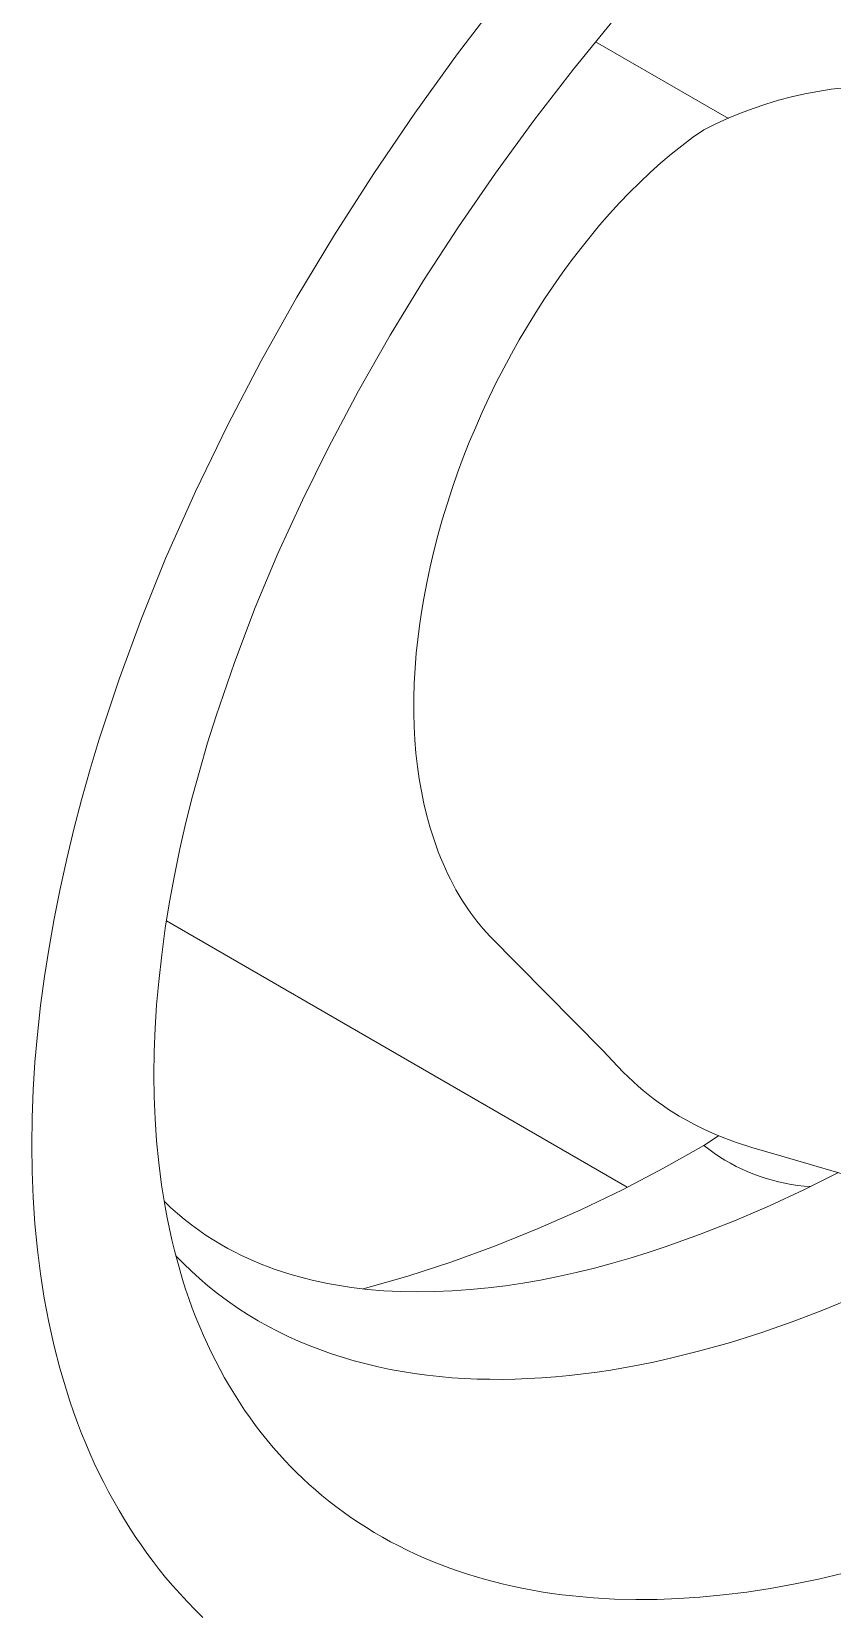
# Model space of a CAD drawing. Header units: millimetres. Extents: x -209 to 4251, y 50 to 3279.
# Drawn here: x 2612.8 to 2656.4, y 1542.9 to 1629.1 of the extents above; entities that cross this region are included whole.
import ezdxf

# ---------------------------------------------------------------- set-up
doc = ezdxf.new("R2010")
doc.units = ezdxf.units.MM
doc.layers.add('ZANO_R', color=7, linetype='Continuous', lineweight=0)

msp = doc.modelspace()

# ---------------------------------------------------------------- linework, layer by layer
at = {"layer": 'ZANO_R'}
for p, q in [((2635.954, 1627.929), (2638.365, 1631.091)), ((2642.269, 1627.094), (2644.506, 1629.838)), ((2643.467, 1628.583), (2650.699, 1624.407)), ((2633.629, 1624.703), (2635.954, 1627.929)), ((2640.107, 1624.291), (2642.269, 1627.094)), ((2655.575, 1625.883), (2656.298, 1625.994)), ((2656.298, 1625.994), (2657.025, 1626.081)), ((2652.039, 1624.959), (2652.733, 1625.192)), ((2652.733, 1625.192), (2653.434, 1625.401)), ((2653.434, 1625.401), (2654.142, 1625.586)), ((2654.142, 1625.586), (2654.856, 1625.746)), ((2654.856, 1625.746), (2655.575, 1625.883)), ((2631.394, 1621.415), (2633.629, 1624.703)), ((2638.02, 1621.431), (2640.107, 1624.291)), ((2650.011, 1624.121), (2650.678, 1624.424)), ((2650.678, 1624.424), (2651.354, 1624.703)), ((2651.354, 1624.703), (2652.039, 1624.959)), ((2648.163, 1622.924), (2648.753, 1623.37)), ((2648.753, 1623.37), (2649.356, 1623.796)), ((2649.356, 1623.796), (2650.011, 1624.121)), ((2647.586, 1622.462), (2648.163, 1622.924)), ((2646.441, 1621.464), (2647.022, 1621.984)), ((2647.022, 1621.984), (2647.586, 1622.462)), ((2629.255, 1618.074), (2631.394, 1621.415)), ((2636.012, 1618.515), (2638.02, 1621.431)), ((2645.32, 1620.379), (2645.874, 1620.929)), ((2645.874, 1620.929), (2646.441, 1621.464)), ((2644.78, 1619.816), (2645.32, 1620.379)), ((2643.692, 1618.599), (2644.229, 1619.214)), ((2644.229, 1619.214), (2644.78, 1619.816)), ((2634.113, 1615.588), (2636.012, 1618.515)), ((2643.168, 1617.973), (2643.692, 1618.599)), ((2627.213, 1614.673), (2629.255, 1618.074)), ((2642.144, 1616.662), (2642.659, 1617.335)), ((2642.659, 1617.335), (2643.168, 1617.973)), ((2641.644, 1615.978), (2642.144, 1616.662)), ((2641.158, 1615.284), (2641.644, 1615.978)), ((2632.296, 1612.609), (2634.113, 1615.588)), ((2640.686, 1614.581), (2641.158, 1615.284)), ((2625.27, 1611.215), (2627.213, 1614.673)), ((2640.216, 1613.848), (2640.686, 1614.581)), ((2639.319, 1612.356), (2639.76, 1613.106)), ((2639.76, 1613.106), (2640.216, 1613.848)), ((2630.567, 1609.578), (2632.296, 1612.609)), ((2638.892, 1611.597), (2639.319, 1612.356)), ((2638.472, 1610.815), (2638.892, 1611.597)), ((2623.432, 1607.7), (2625.27, 1611.215)), ((2638.068, 1610.026), (2638.472, 1610.815)), ((2628.929, 1606.498), (2630.567, 1609.578)), ((2637.679, 1609.229), (2638.068, 1610.026)), ((2637.305, 1608.425), (2637.679, 1609.229)), ((2636.944, 1607.607), (2637.305, 1608.425)), ((2621.692, 1604.1), (2623.432, 1607.7)), ((2636.599, 1606.783), (2636.944, 1607.607)), ((2627.513, 1603.632), (2628.929, 1606.498)), ((2636.271, 1605.952), (2636.599, 1606.783)), ((2635.96, 1605.114), (2636.271, 1605.952)), ((2635.665, 1604.271), (2635.96, 1605.114)), ((2620.071, 1600.446), (2621.692, 1604.1)), ((2626.184, 1600.726), (2627.513, 1603.632)), ((2635.388, 1603.421), (2635.665, 1604.271)), ((2635.129, 1602.566), (2635.388, 1603.421)), ((2634.887, 1601.706), (2635.129, 1602.566)), ((2634.667, 1600.853), (2634.887, 1601.706)), ((2618.753, 1597.188), (2620.071, 1600.446)), ((2624.947, 1597.779), (2626.184, 1600.726)), ((2634.466, 1599.997), (2634.667, 1600.853)), ((2634.283, 1599.136), (2634.466, 1599.997)), ((2634.119, 1598.271), (2634.283, 1599.136)), ((2623.809, 1594.793), (2624.947, 1597.779)), ((2633.886, 1596.793), (2633.995, 1597.533)), ((2633.995, 1597.533), (2634.119, 1598.271)), ((2617.54, 1593.889), (2618.753, 1597.188)), ((2633.792, 1596.05), (2633.886, 1596.793)), ((2633.714, 1595.306), (2633.792, 1596.05)), ((2633.647, 1594.49), (2633.714, 1595.306)), ((2622.813, 1591.884), (2623.809, 1594.793)), ((2633.6, 1593.672), (2633.647, 1594.49)), ((2616.461, 1590.625), (2617.54, 1593.889)), ((2633.575, 1592.853), (2633.6, 1593.672)), ((2633.574, 1592.034), (2633.575, 1592.853)), ((2622.355, 1590.417), (2622.813, 1591.884)), ((2633.593, 1591.308), (2633.574, 1592.034)), ((2615.965, 1588.98), (2616.461, 1590.625)), ((2633.632, 1590.583), (2633.593, 1591.308)), ((2621.923, 1588.941), (2622.355, 1590.417)), ((2633.691, 1589.86), (2633.632, 1590.583)), ((2633.773, 1589.138), (2633.691, 1589.86)), ((2615.498, 1587.325), (2615.965, 1588.98)), ((2621.537, 1587.517), (2621.923, 1588.941)), ((2633.87, 1588.46), (2633.773, 1589.138)), ((2633.987, 1587.786), (2633.87, 1588.46)), ((2615.077, 1585.717), (2615.498, 1587.325)), ((2621.178, 1586.086), (2621.537, 1587.517)), ((2634.126, 1587.116), (2633.987, 1587.786)), ((2634.287, 1586.451), (2634.126, 1587.116)), ((2634.376, 1586.12), (2634.287, 1586.451)), ((2614.687, 1584.101), (2615.077, 1585.717)), ((2620.848, 1584.648), (2621.178, 1586.086)), ((2634.471, 1585.791), (2634.376, 1586.12)), ((2634.572, 1585.464), (2634.471, 1585.791)), ((2634.679, 1585.139), (2634.572, 1585.464)), ((2620.549, 1583.203), (2620.848, 1584.648)), ((2634.792, 1584.815), (2634.679, 1585.139)), ((2634.911, 1584.494), (2634.792, 1584.815)), ((2614.328, 1582.477), (2614.687, 1584.101)), ((2635.036, 1584.176), (2634.911, 1584.494)), ((2635.168, 1583.86), (2635.036, 1584.176)), ((2635.297, 1583.568), (2635.168, 1583.86)), ((2620.284, 1581.768), (2620.549, 1583.203)), ((2635.432, 1583.278), (2635.297, 1583.568)), ((2635.573, 1582.991), (2635.432, 1583.278)), ((2635.719, 1582.707), (2635.573, 1582.991)), ((2614.003, 1580.847), (2614.328, 1582.477)), ((2635.872, 1582.426), (2635.719, 1582.707)), ((2636.031, 1582.149), (2635.872, 1582.426)), ((2636.197, 1581.876), (2636.031, 1582.149)), ((2620.052, 1580.328), (2620.284, 1581.768)), ((2636.369, 1581.607), (2636.197, 1581.876)), ((2636.521, 1581.38), (2636.369, 1581.607)), ((2636.678, 1581.156), (2636.521, 1581.38)), ((2636.84, 1580.936), (2636.678, 1581.156)), ((2613.723, 1579.279), (2614.003, 1580.847)), ((2619.854, 1578.882), (2620.052, 1580.328)), ((2645.189, 1566.24), (2620.113, 1580.725)), ((2637.007, 1580.719), (2636.84, 1580.936)), ((2637.179, 1580.506), (2637.007, 1580.719)), ((2637.355, 1580.297), (2637.179, 1580.506)), ((2637.536, 1580.093), (2637.355, 1580.297)), ((2637.723, 1579.893), (2637.536, 1580.093)), ((2643.848, 1573.698), (2637.723, 1579.893)), ((2613.477, 1577.705), (2613.723, 1579.279)), ((2619.692, 1577.432), (2619.854, 1578.882)), ((2613.266, 1576.127), (2613.477, 1577.705)), ((2619.58, 1576.163), (2619.692, 1577.432)), ((2613.09, 1574.544), (2613.266, 1576.127)), ((2619.498, 1574.893), (2619.58, 1576.163)), ((2612.957, 1573.038), (2613.09, 1574.544)), ((2619.447, 1573.621), (2619.498, 1574.893)), ((2619.43, 1572.348), (2619.447, 1573.621)), ((2644.686, 1572.795), (2643.848, 1573.698)), ((2612.86, 1571.53), (2612.957, 1573.038)), ((2644.973, 1572.502), (2644.686, 1572.795)), ((2645.243, 1572.238), (2644.973, 1572.502)), ((2619.446, 1571.15), (2619.43, 1572.348)), ((2645.519, 1571.98), (2645.243, 1572.238)), ((2645.786, 1571.739), (2645.519, 1571.98)), ((2646.058, 1571.504), (2645.786, 1571.739)), ((2612.8, 1570.02), (2612.86, 1571.53)), ((2619.494, 1569.953), (2619.446, 1571.15)), ((2646.327, 1571.282), (2646.058, 1571.504)), ((2646.6, 1571.067), (2646.327, 1571.282)), ((2646.879, 1570.858), (2646.6, 1571.067)), ((2647.162, 1570.656), (2646.879, 1570.858)), ((2612.78, 1568.509), (2612.8, 1570.02)), ((2619.576, 1568.758), (2619.494, 1569.953)), ((2647.44, 1570.466), (2647.162, 1570.656)), ((2647.723, 1570.283), (2647.44, 1570.466)), ((2648.02, 1570.101), (2647.723, 1570.283)), ((2648.321, 1569.926), (2648.02, 1570.101)), ((2648.819, 1569.657), (2648.321, 1569.926)), ((2649.326, 1569.405), (2648.819, 1569.657)), ((2649.842, 1569.171), (2649.326, 1569.405)), ((2649.356, 1568.509), (2650.164, 1569.036)), ((2650.366, 1568.955), (2649.842, 1569.171)), ((2612.799, 1567.086), (2612.78, 1568.509)), ((2619.692, 1567.566), (2619.576, 1568.758)), ((2649.356, 1568.509), (2647.164, 1567.264)), ((2649.634, 1568.293), (2649.356, 1568.509)), ((2649.919, 1568.088), (2649.634, 1568.293)), ((2650.748, 1568.808), (2650.366, 1568.955)), ((2651.147, 1568.664), (2650.748, 1568.808)), ((2651.973, 1568.39), (2651.147, 1568.664)), ((2653.599, 1567.914), (2651.973, 1568.39)), ((2619.846, 1566.36), (2619.692, 1567.566)), ((2650.212, 1567.892), (2649.919, 1568.088)), ((2650.51, 1567.706), (2650.212, 1567.892)), ((2650.815, 1567.531), (2650.51, 1567.706)), ((2651.126, 1567.366), (2650.815, 1567.531)), ((2651.442, 1567.212), (2651.126, 1567.366)), ((2658.323, 1566.539), (2653.599, 1567.914)), ((2612.856, 1565.665), (2612.799, 1567.086)), ((2647.164, 1567.264), (2644.931, 1566.094)), ((2651.763, 1567.069), (2651.442, 1567.212)), ((2652.089, 1566.937), (2651.763, 1567.069)), ((2652.42, 1566.816), (2652.089, 1566.937)), ((2652.754, 1566.706), (2652.42, 1566.816)), ((2653.092, 1566.608), (2652.754, 1566.706)), ((2653.433, 1566.522), (2653.092, 1566.608)), ((2653.777, 1566.447), (2653.433, 1566.522)), ((2654.123, 1566.384), (2653.777, 1566.447)), ((2654.807, 1566.091), (2656.651, 1567.012)), ((2612.952, 1564.246), (2612.856, 1565.665)), ((2620.039, 1565.16), (2619.846, 1566.36)), ((2644.931, 1566.094), (2642.66, 1564.999)), ((2652.939, 1565.222), (2654.807, 1566.091)), ((2654.471, 1566.333), (2654.123, 1566.384)), ((2654.82, 1566.294), (2654.471, 1566.333)), ((2655.171, 1566.267), (2654.82, 1566.294)), ((2619.986, 1565.47), (2620.342, 1565.131)), ((2620.15, 1564.563), (2620.039, 1565.16)), ((2620.342, 1565.131), (2620.709, 1564.802)), ((2620.709, 1564.802), (2621.087, 1564.485)), ((2642.66, 1564.999), (2640.354, 1563.98)), ((2651.026, 1564.398), (2652.939, 1565.222)), ((2613.09, 1562.83), (2612.952, 1564.246)), ((2620.272, 1563.967), (2620.15, 1564.563)), ((2620.405, 1563.374), (2620.272, 1563.967)), ((2621.087, 1564.485), (2621.476, 1564.18)), ((2621.476, 1564.18), (2621.873, 1563.888)), ((2621.873, 1563.888), (2622.28, 1563.609)), ((2640.354, 1563.98), (2638.015, 1563.04)), ((2649.132, 1563.65), (2651.026, 1564.398)), ((2620.549, 1562.784), (2620.405, 1563.374)), ((2622.28, 1563.609), (2622.695, 1563.343)), ((2622.695, 1563.343), (2623.117, 1563.091)), ((2623.117, 1563.091), (2623.463, 1562.897)), ((2638.015, 1563.04), (2635.646, 1562.178)), ((2647.259, 1562.98), (2649.132, 1563.65)), ((2613.257, 1561.508), (2613.09, 1562.83)), ((2620.835, 1561.728), (2620.549, 1562.784)), ((2621.04, 1562.072), (2620.622, 1562.501)), ((2623.463, 1562.897), (2623.813, 1562.711)), ((2623.813, 1562.711), (2624.168, 1562.534)), ((2624.168, 1562.534), (2624.53, 1562.364)), ((2624.53, 1562.364), (2624.897, 1562.202)), ((2624.897, 1562.202), (2625.27, 1562.047)), ((2635.646, 1562.178), (2633.249, 1561.397)), ((2644.4, 1562.097), (2645.404, 1562.387)), ((2645.404, 1562.387), (2646.329, 1562.674)), ((2646.329, 1562.674), (2647.259, 1562.98)), ((2613.464, 1560.192), (2613.257, 1561.508)), ((2620.993, 1561.205), (2620.835, 1561.728)), ((2621.471, 1561.657), (2621.04, 1562.072)), ((2621.914, 1561.255), (2621.471, 1561.657)), ((2625.27, 1562.047), (2625.65, 1561.9)), ((2625.65, 1561.9), (2626.035, 1561.76)), ((2626.035, 1561.76), (2626.426, 1561.627)), ((2626.426, 1561.627), (2626.822, 1561.502)), ((2626.822, 1561.502), (2627.224, 1561.385)), ((2627.224, 1561.385), (2627.632, 1561.275)), ((2627.632, 1561.275), (2628.045, 1561.173)), ((2633.249, 1561.397), (2630.828, 1560.696)), ((2640.468, 1561.18), (2641.437, 1561.373)), ((2641.437, 1561.373), (2642.416, 1561.59)), ((2642.416, 1561.59), (2643.404, 1561.831)), ((2643.404, 1561.831), (2644.4, 1562.097)), ((2621.16, 1560.684), (2620.993, 1561.205)), ((2621.336, 1560.166), (2621.16, 1560.684)), ((2622.369, 1560.867), (2621.914, 1561.255)), ((2622.899, 1560.443), (2622.369, 1560.867)), ((2623.443, 1560.038), (2622.899, 1560.443)), ((2628.045, 1561.173), (2628.463, 1561.078)), ((2628.463, 1561.078), (2628.887, 1560.991)), ((2628.887, 1560.991), (2629.315, 1560.911)), ((2629.315, 1560.911), (2629.749, 1560.839)), ((2629.749, 1560.839), (2630.187, 1560.775)), ((2630.187, 1560.775), (2630.619, 1560.72)), ((2630.619, 1560.72), (2631.056, 1560.671)), ((2631.056, 1560.671), (2631.943, 1560.597)), ((2631.943, 1560.597), (2632.849, 1560.551)), ((2632.849, 1560.551), (2633.772, 1560.534)), ((2633.772, 1560.534), (2634.712, 1560.546)), ((2634.712, 1560.546), (2635.667, 1560.586)), ((2635.667, 1560.586), (2636.638, 1560.655)), ((2636.638, 1560.655), (2637.623, 1560.753)), ((2637.623, 1560.753), (2638.56, 1560.87)), ((2638.56, 1560.87), (2639.509, 1561.013)), ((2639.509, 1561.013), (2640.468, 1561.18)), ((2613.712, 1558.882), (2613.464, 1560.192)), ((2621.522, 1559.652), (2621.336, 1560.166)), ((2621.718, 1559.141), (2621.522, 1559.652)), ((2624, 1559.65), (2623.443, 1560.038)), ((2624.57, 1559.282), (2624, 1559.65)), ((2655.846, 1559.54), (2654.164, 1558.9)), ((2657.511, 1560.225), (2655.846, 1559.54)), ((2614.002, 1557.582), (2613.712, 1558.882)), ((2621.924, 1558.634), (2621.718, 1559.141)), ((2625.1, 1558.964), (2624.57, 1559.282)), ((2625.64, 1558.661), (2625.1, 1558.964)), ((2654.164, 1558.9), (2652.464, 1558.308)), ((2622.127, 1558.159), (2621.924, 1558.634)), ((2622.34, 1557.688), (2622.127, 1558.159)), ((2626.188, 1558.375), (2625.64, 1558.661)), ((2626.744, 1558.104), (2626.188, 1558.375)), ((2627.309, 1557.85), (2626.744, 1558.104)), ((2627.879, 1557.611), (2627.309, 1557.85)), ((2652.464, 1558.308), (2650.816, 1557.786)), ((2614.315, 1556.375), (2614.002, 1557.582)), ((2622.562, 1557.221), (2622.34, 1557.688)), ((2622.793, 1556.759), (2622.562, 1557.221)), ((2628.457, 1557.388), (2627.879, 1557.611)), ((2629.04, 1557.18), (2628.457, 1557.388)), ((2629.68, 1556.972), (2629.04, 1557.18)), ((2630.325, 1556.782), (2629.68, 1556.972)), ((2649.152, 1557.316), (2647.474, 1556.9)), ((2650.816, 1557.786), (2649.152, 1557.316)), ((2614.667, 1555.18), (2614.315, 1556.375)), ((2623.033, 1556.301), (2622.793, 1556.759)), ((2623.282, 1555.848), (2623.033, 1556.301)), ((2630.975, 1556.61), (2630.325, 1556.782)), ((2631.63, 1556.454), (2630.975, 1556.61)), ((2632.289, 1556.316), (2631.63, 1556.454)), ((2632.951, 1556.194), (2632.289, 1556.316)), ((2633.616, 1556.089), (2632.951, 1556.194)), ((2634.283, 1555.999), (2633.616, 1556.089)), ((2643.548, 1556.167), (2642.799, 1556.068)), ((2644.295, 1556.279), (2643.548, 1556.167)), ((2645.783, 1556.542), (2644.295, 1556.279)), ((2646.63, 1556.713), (2645.783, 1556.542)), ((2647.474, 1556.9), (2646.63, 1556.713)), ((2623.541, 1555.401), (2623.282, 1555.848)), ((2623.809, 1554.959), (2623.541, 1555.401)), ((2634.968, 1555.923), (2634.283, 1555.999)), ((2635.655, 1555.863), (2634.968, 1555.923)), ((2636.343, 1555.818), (2635.655, 1555.863)), ((2637.032, 1555.789), (2636.343, 1555.818)), ((2637.721, 1555.773), (2637.032, 1555.789)), ((2638.411, 1555.772), (2637.721, 1555.773)), ((2639.1, 1555.784), (2638.411, 1555.772)), ((2639.789, 1555.81), (2639.1, 1555.784)), ((2640.543, 1555.853), (2639.789, 1555.81)), ((2641.296, 1555.91), (2640.543, 1555.853)), ((2642.048, 1555.982), (2641.296, 1555.91)), ((2642.799, 1556.068), (2642.048, 1555.982)), ((2614.859, 1554.587), (2614.667, 1555.18)), ((2615.061, 1553.998), (2614.859, 1554.587)), ((2624.084, 1554.526), (2623.809, 1554.959)), ((2624.368, 1554.099), (2624.084, 1554.526)), ((2615.275, 1553.412), (2615.061, 1553.998)), ((2624.662, 1553.678), (2624.368, 1554.099)), ((2624.964, 1553.264), (2624.662, 1553.678)), ((2615.499, 1552.831), (2615.275, 1553.412)), ((2615.719, 1552.289), (2615.499, 1552.831)), ((2625.276, 1552.856), (2624.964, 1553.264)), ((2625.597, 1552.456), (2625.276, 1552.856)), ((2615.949, 1551.751), (2615.719, 1552.289)), ((2625.926, 1552.063), (2625.597, 1552.456)), ((2626.265, 1551.678), (2625.926, 1552.063)), ((2616.189, 1551.217), (2615.949, 1551.751)), ((2616.439, 1550.688), (2616.189, 1551.217)), ((2626.575, 1551.34), (2626.265, 1551.678)), ((2626.891, 1551.009), (2626.575, 1551.34)), ((2627.215, 1550.685), (2626.891, 1551.009)), ((2616.699, 1550.164), (2616.439, 1550.688)), ((2616.969, 1549.645), (2616.699, 1550.164)), ((2627.545, 1550.367), (2627.215, 1550.685)), ((2627.881, 1550.056), (2627.545, 1550.367)), ((2628.224, 1549.752), (2627.881, 1550.056)), ((2617.249, 1549.132), (2616.969, 1549.645)), ((2628.573, 1549.456), (2628.224, 1549.752)), ((2628.929, 1549.166), (2628.573, 1549.456)), ((2617.539, 1548.624), (2617.249, 1549.132)), ((2617.824, 1548.148), (2617.539, 1548.624)), ((2629.328, 1548.855), (2628.929, 1549.166)), ((2629.735, 1548.552), (2629.328, 1548.855)), ((2630.148, 1548.259), (2629.735, 1548.552)), ((2618.117, 1547.678), (2617.824, 1548.148)), ((2618.42, 1547.214), (2618.117, 1547.678)), ((2630.568, 1547.976), (2630.148, 1548.259)), ((2630.995, 1547.701), (2630.568, 1547.976)), ((2631.427, 1547.437), (2630.995, 1547.701)), ((2618.732, 1546.756), (2618.42, 1547.214)), ((2619.053, 1546.304), (2618.732, 1546.756)), ((2631.865, 1547.181), (2631.427, 1547.437)), ((2632.308, 1546.936), (2631.865, 1547.181)), ((2632.756, 1546.701), (2632.308, 1546.936)), ((2633.208, 1546.476), (2632.756, 1546.701)), ((2619.383, 1545.859), (2619.053, 1546.304)), ((2619.723, 1545.421), (2619.383, 1545.859)), ((2633.665, 1546.261), (2633.208, 1546.476)), ((2634.127, 1546.056), (2633.665, 1546.261)), ((2634.592, 1545.859), (2634.127, 1546.056)), ((2635.062, 1545.673), (2634.592, 1545.859)), ((2620.071, 1544.99), (2619.723, 1545.421)), ((2620.456, 1544.535), (2620.071, 1544.99)), ((2635.535, 1545.496), (2635.062, 1545.673)), ((2636.012, 1545.328), (2635.535, 1545.496)), ((2636.496, 1545.168), (2636.012, 1545.328)), ((2636.982, 1545.018), (2636.496, 1545.168)), ((2637.472, 1544.877), (2636.982, 1545.018)), ((2637.964, 1544.745), (2637.472, 1544.877)), ((2655.606, 1544.902), (2654.235, 1544.618)), ((2656.969, 1545.222), (2655.606, 1544.902)), ((2620.852, 1544.09), (2620.456, 1544.535)), ((2621.258, 1543.653), (2620.852, 1544.09)), ((2638.458, 1544.622), (2637.964, 1544.745)), ((2638.954, 1544.509), (2638.458, 1544.622)), ((2639.453, 1544.404), (2638.954, 1544.509)), ((2639.953, 1544.307), (2639.453, 1544.404)), ((2640.517, 1544.21), (2639.953, 1544.307)), ((2641.084, 1544.122), (2640.517, 1544.21)), ((2641.651, 1544.046), (2641.084, 1544.122)), ((2642.22, 1543.979), (2641.651, 1544.046)), ((2650.423, 1544.037), (2649.144, 1543.915)), ((2651.699, 1544.196), (2650.423, 1544.037)), ((2652.969, 1544.39), (2651.699, 1544.196)), ((2654.235, 1544.618), (2652.969, 1544.39)), ((2621.673, 1543.226), (2621.258, 1543.653)), ((2622.099, 1542.809), (2621.673, 1543.226)), ((2643.362, 1543.877), (2642.22, 1543.979)), ((2644.506, 1543.812), (2643.362, 1543.877)), ((2645.666, 1543.785), (2644.506, 1543.812)), ((2646.826, 1543.794), (2645.666, 1543.785)), ((2647.986, 1543.838), (2646.826, 1543.794)), ((2649.144, 1543.915), (2647.986, 1543.838))]:
    msp.add_line(p, q, dxfattribs=at)

doc.saveas('drawing.dxf')
